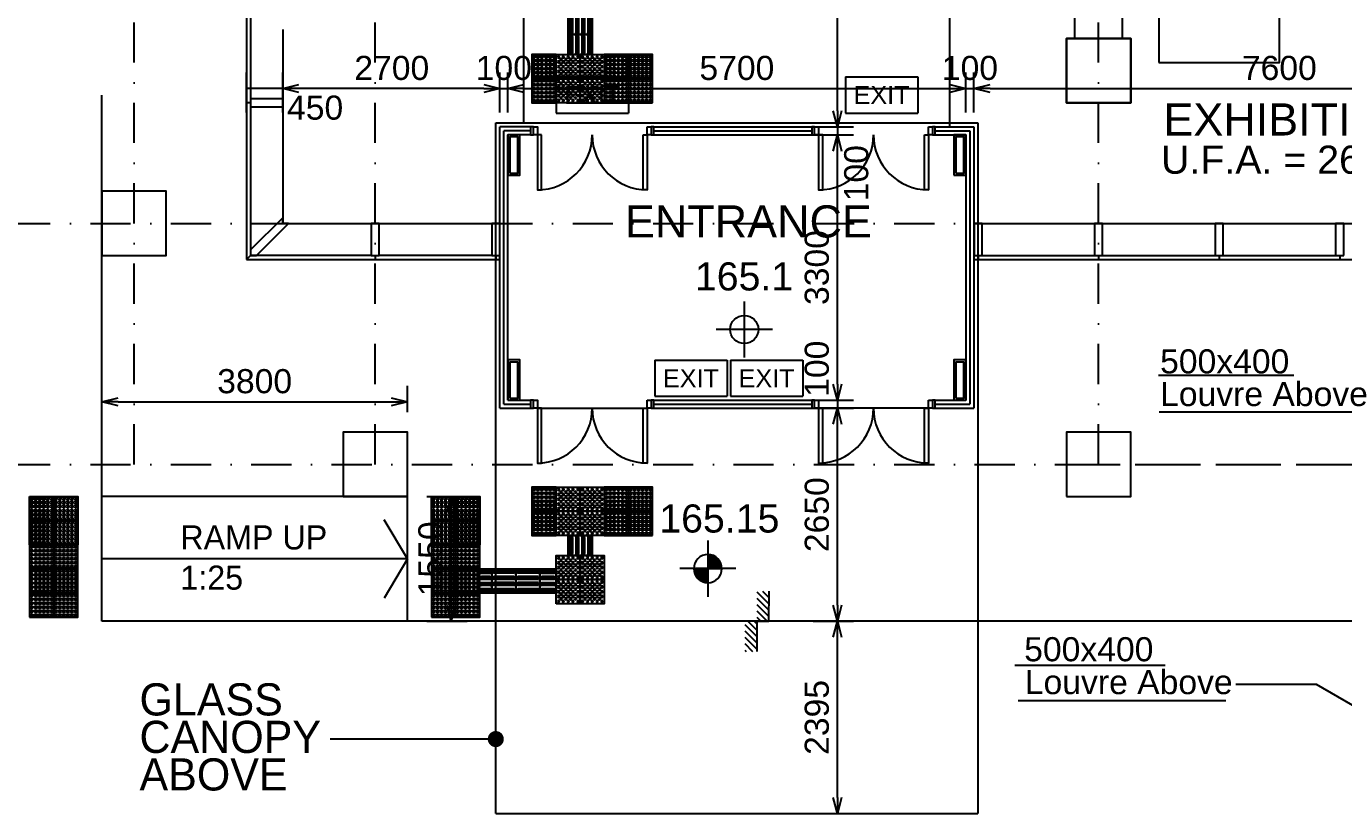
# Model space of a CAD drawing. Header units: millimetres. Extents: x 27940 to 139928, y 247 to 79491.
# Drawn here: x 74954 to 91345, y 9686 to 19482 of the extents above; entities that cross this region are included whole.
import ezdxf
from ezdxf.enums import TextEntityAlignment as Align

# ---------------------------------------------------------------- set-up
doc = ezdxf.new("R2010")
doc.units = ezdxf.units.MM
doc.header["$LTSCALE"] = 1000
doc.linetypes.add('DASHDOT', pattern=[1, 0.5, -0.25, 0, -0.25])
doc.layers.get('0').update_dxf_attribs({"color": 8})
doc.layers.get('Defpoints').update_dxf_attribs({"color": 8})
for name, color, linetype in [('062-HATCH-252', 8, 'Continuous'), ('COL-10 Rev j', 8, 'Continuous'), ('DLN020__', 8, 'DASHDOT'), ('DLN030', 8, 'Continuous'), ('DLN032__', 8, 'Continuous'), ('DLN040__', 8, 'Continuous'), ('DLN041_1', 8, 'Continuous'), ('DLN041__', 8, 'Continuous'), ('DLN210__', 8, 'Continuous'), ('DLN220__', 8, 'Continuous'), ('DLN280__', 8, 'Continuous'), ('DLN314__', 8, 'Continuous'), ('DLN315__', 8, 'Continuous'), ('DLN325__', 8, 'Continuous'), ('DLN580__', 8, 'Continuous'), ('LEVEL', 8, 'Continuous'), ('TACTILE WARNING STRIP', 8, 'Continuous')]:
    doc.layers.add(name, color=color, linetype=linetype)
doc.styles.add('ROMANS', font='swissl.ttf')
doc.styles.add('SWIS721LT450', font='swissl.ttf')
doc.styles.add('SWIS721LT750', font='swissl.ttf')
doc.dimstyles.new('INTDIM', dxfattribs={"dimscale": 200, "dimtxt": 2.25, "dimasz": 1.5, "dimexe": 1, "dimexo": 0, "dimgap": 1, "dimtad": 1, "dimdec": 0, "dimrnd": 1, "dimzin": 1, "dimdsep": 46, "dimtxsty": 'SWIS721LT450', "dimcen": 1, "dimclrd": 256, "dimclre": 256, "dimclrt": 256, "dimaunit": 1, "dimadec": 3, "dimazin": 0, "dimtfac": 1, "dimtdec": 0, "dimtix": 1, "dimtmove": 2, "dimatfit": 0, "dimldrblk": 'DOT', "dimfxl": 1, "dimtolj": 1, "dimtzin": 0, "dimarcsym": 0})

# ---------------------------------------------------------------- blocks, each defined once
blk = doc.blocks.new('ELEX')
at = {"layer": 'DLN032__'}
for p, q in [((0, 0.5), (0, -0.5)), ((0.5, 0), (-0.5, 0))]:
    blk.add_line(p, q, dxfattribs=at)
blk.add_circle((0, 0), 0.25, dxfattribs=at)
at = {"layer": 'DLN032__', "style": 'ROMANS'}
blk.add_attdef('ELEX', (0.257, 0.354), '', height=0.5, dxfattribs=at)
blk = doc.blocks.new('DIMARR')
for p, q in [((-1, 0.25), (0, 0)), ((-1, 0), (0, 0)), ((0, 0), (-1, -0.25))]:
    blk.add_line(p, q)
blk = doc.blocks.new('*D155')
at = {"layer": 'Defpoints', "color": 0, "transparency": 16777216}
for p in [(84545, 33531), (85045, 33531), (84545, 18231)]:
    blk.add_point(p, dxfattribs=at)
at = {"layer": 'DLN030', "lineweight": -2, "transparency": 16777216}
for p, q in [((84745, 33531), (85245, 33531)), ((85045, 18431), (85045, 33331)), ((84745, 18231), (85245, 18231))]:
    blk.add_line(p, q, dxfattribs=at)
at = {"layer": 'DLN030', "lineweight": -2, "transparency": 16777216, "xscale": 200, "yscale": 200, "zscale": 200}
for p, rotation in [((85045, 33531), 90), ((85045, 18231), 270)]:
    blk.add_blockref('DIMARR', p, dxfattribs=dict(at, rotation=rotation))
at = {"layer": 'DLN030', "transparency": 16777216, "insert": (84791, 23528), "char_height": 300, "attachment_point": 5, "rotation": 90, "style": 'SWIS721LT450'}
blk.add_mtext('\\A1;15300', dxfattribs=at)
blk = doc.blocks.new('*D156')
at = {"layer": 'Defpoints', "color": 0, "transparency": 16777216}
for p in [(84545, 18131), (85045, 18131), (84545, 14831)]:
    blk.add_point(p, dxfattribs=at)
at = {"layer": 'DLN030', "lineweight": -2, "transparency": 16777216}
for p, q in [((84745, 18131), (85245, 18131)), ((85045, 15031), (85045, 17931)), ((84745, 14831), (85245, 14831))]:
    blk.add_line(p, q, dxfattribs=at)
at = {"layer": 'DLN030', "lineweight": -2, "transparency": 16777216, "xscale": 200, "yscale": 200, "zscale": 200}
for p, rotation in [((85045, 18131), 90), ((85045, 14831), 270)]:
    blk.add_blockref('DIMARR', p, dxfattribs=dict(at, rotation=rotation))
at = {"layer": 'DLN030', "transparency": 16777216, "insert": (84791, 16481), "char_height": 300, "attachment_point": 5, "rotation": 90, "style": 'SWIS721LT450'}
blk.add_mtext('\\A1;3300', dxfattribs=at)
blk = doc.blocks.new('*D157')
at = {"layer": 'Defpoints', "color": 0, "transparency": 16777216}
for p in [(84545, 18231), (84545, 18131), (85045, 18131)]:
    blk.add_point(p, dxfattribs=at)
at = {"layer": 'DLN030', "lineweight": -2, "transparency": 16777216}
for p, q in [((84745, 18231), (85245, 18231)), ((85045, 18231), (85045, 18131)), ((84745, 18131), (85245, 18131))]:
    blk.add_line(p, q, dxfattribs=at)
at = {"layer": 'DLN030', "transparency": 16777216, "insert": (85282, 17655), "char_height": 300, "attachment_point": 5, "rotation": 90, "style": 'SWIS721LT450'}
blk.add_mtext('\\A1;100', dxfattribs=at)
blk = doc.blocks.new('*D158')
at = {"layer": 'Defpoints', "color": 0, "transparency": 16777216}
for p in [(84545, 14831), (84545, 14731), (85045, 14731)]:
    blk.add_point(p, dxfattribs=at)
at = {"layer": 'DLN030', "lineweight": -2, "transparency": 16777216}
for p, q in [((84745, 14831), (85245, 14831)), ((85045, 14831), (85045, 14731)), ((84745, 14731), (85245, 14731))]:
    blk.add_line(p, q, dxfattribs=at)
at = {"layer": 'DLN030', "transparency": 16777216, "insert": (84791, 15222), "char_height": 300, "attachment_point": 5, "rotation": 90, "style": 'SWIS721LT450'}
blk.add_mtext('\\A1;100', dxfattribs=at)
blk = doc.blocks.new('*D170')
at = {"layer": 'Defpoints', "color": 0, "transparency": 16777216}
for p in [(78145, 18709), (78145, 18209), (80845, 18209)]:
    blk.add_point(p, dxfattribs=at)
at = {"layer": 'DLN030', "lineweight": -2, "transparency": 16777216}
for p, q in [((78145, 18409), (78145, 18909)), ((80845, 18409), (80845, 18909)), ((80645, 18709), (78345, 18709))]:
    blk.add_line(p, q, dxfattribs=at)
at = {"layer": 'DLN030', "lineweight": -2, "transparency": 16777216, "xscale": 200, "yscale": 200, "zscale": 200, "rotation": 180}
blk.add_blockref('DIMARR', (78145, 18709), dxfattribs=at)
at = {"layer": 'DLN030', "lineweight": -2, "transparency": 16777216, "xscale": 200, "yscale": 200, "zscale": 200}
blk.add_blockref('DIMARR', (80845, 18709), dxfattribs=at)
at = {"layer": 'DLN030', "transparency": 16777216, "insert": (79501, 18963), "char_height": 300, "attachment_point": 5, "style": 'SWIS721LT450'}
blk.add_mtext('\\A1;2700', dxfattribs=at)
blk = doc.blocks.new('*D171')
at = {"layer": 'Defpoints', "color": 0, "transparency": 16777216}
for p in [(77695, 18709), (77695, 18209), (78145, 18209)]:
    blk.add_point(p, dxfattribs=at)
at = {"layer": 'DLN030', "lineweight": -2, "transparency": 16777216}
for p, q in [((77695, 18409), (77695, 18909)), ((78145, 18409), (78145, 18909)), ((78145, 18709), (77695, 18709))]:
    blk.add_line(p, q, dxfattribs=at)
at = {"layer": 'DLN030', "transparency": 16777216, "insert": (78547, 18469), "char_height": 300, "attachment_point": 5, "style": 'SWIS721LT450'}
blk.add_mtext('\\A1;450', dxfattribs=at)
blk = doc.blocks.new('*D172')
at = {"layer": 'Defpoints', "color": 0, "transparency": 16777216}
for p in [(80945, 18709), (80845, 18209), (80945, 18209)]:
    blk.add_point(p, dxfattribs=at)
at = {"layer": 'DLN030', "lineweight": -2, "transparency": 16777216}
for p, q in [((80845, 18409), (80845, 18909)), ((80945, 18409), (80945, 18909)), ((80845, 18709), (80945, 18709))]:
    blk.add_line(p, q, dxfattribs=at)
at = {"layer": 'DLN030', "transparency": 16777216, "insert": (80895, 18963), "char_height": 300, "attachment_point": 5, "style": 'SWIS721LT450'}
blk.add_mtext('\\A1;100', dxfattribs=at)
blk = doc.blocks.new('*D173')
at = {"layer": 'Defpoints', "color": 0, "transparency": 16777216}
for p in [(86645, 18709), (80945, 18209), (86645, 18209)]:
    blk.add_point(p, dxfattribs=at)
at = {"layer": 'DLN030', "lineweight": -2, "transparency": 16777216}
for p, q in [((80945, 18409), (80945, 18909)), ((86645, 18409), (86645, 18909)), ((81145, 18709), (86445, 18709))]:
    blk.add_line(p, q, dxfattribs=at)
at = {"layer": 'DLN030', "lineweight": -2, "transparency": 16777216, "xscale": 200, "yscale": 200, "zscale": 200, "rotation": 180}
blk.add_blockref('DIMARR', (80945, 18709), dxfattribs=at)
at = {"layer": 'DLN030', "lineweight": -2, "transparency": 16777216, "xscale": 200, "yscale": 200, "zscale": 200}
blk.add_blockref('DIMARR', (86645, 18709), dxfattribs=at)
at = {"layer": 'DLN030', "transparency": 16777216, "insert": (83795, 18963), "char_height": 300, "attachment_point": 5, "style": 'SWIS721LT450'}
blk.add_mtext('\\A1;5700', dxfattribs=at)
blk = doc.blocks.new('*D174')
at = {"layer": 'Defpoints', "color": 0, "transparency": 16777216}
for p in [(86745, 18709), (86645, 18209), (86745, 18209)]:
    blk.add_point(p, dxfattribs=at)
at = {"layer": 'DLN030', "lineweight": -2, "transparency": 16777216}
for p, q in [((86645, 18409), (86645, 18909)), ((86745, 18409), (86745, 18909)), ((86645, 18709), (86745, 18709))]:
    blk.add_line(p, q, dxfattribs=at)
at = {"layer": 'DLN030', "transparency": 16777216, "insert": (86695, 18963), "char_height": 300, "attachment_point": 5, "style": 'SWIS721LT450'}
blk.add_mtext('\\A1;100', dxfattribs=at)
blk = doc.blocks.new('*D175')
at = {"layer": 'Defpoints', "color": 0, "transparency": 16777216}
for p in [(94345, 18709), (86745, 18209), (94345, 18209)]:
    blk.add_point(p, dxfattribs=at)
at = {"layer": 'DLN030', "lineweight": -2, "transparency": 16777216}
for p, q in [((86745, 18409), (86745, 18909)), ((94345, 18409), (94345, 18909)), ((86945, 18709), (94145, 18709))]:
    blk.add_line(p, q, dxfattribs=at)
at = {"layer": 'DLN030', "lineweight": -2, "transparency": 16777216, "xscale": 200, "yscale": 200, "zscale": 200, "rotation": 180}
blk.add_blockref('DIMARR', (86745, 18709), dxfattribs=at)
at = {"layer": 'DLN030', "lineweight": -2, "transparency": 16777216, "xscale": 200, "yscale": 200, "zscale": 200}
blk.add_blockref('DIMARR', (94345, 18709), dxfattribs=at)
at = {"layer": 'DLN030', "transparency": 16777216, "insert": (90545, 18963), "char_height": 300, "attachment_point": 5, "style": 'SWIS721LT450'}
blk.add_mtext('\\A1;7600', dxfattribs=at)
blk = doc.blocks.new('*D176')
at = {"layer": 'Defpoints', "color": 0, "transparency": 16777216}
for p in [(84545, 14731), (85045, 14731), (84545, 12081)]:
    blk.add_point(p, dxfattribs=at)
at = {"layer": 'DLN030', "lineweight": -2, "transparency": 16777216}
for p, q in [((84745, 14731), (85245, 14731)), ((85045, 12281), (85045, 14531)), ((84745, 12081), (85245, 12081))]:
    blk.add_line(p, q, dxfattribs=at)
at = {"layer": 'DLN030', "lineweight": -2, "transparency": 16777216, "xscale": 200, "yscale": 200, "zscale": 200}
for p, rotation in [((85045, 14731), 90), ((85045, 12081), 270)]:
    blk.add_blockref('DIMARR', p, dxfattribs=dict(at, rotation=rotation))
at = {"layer": 'DLN030', "transparency": 16777216, "insert": (84791, 13406), "char_height": 300, "attachment_point": 5, "rotation": 90, "style": 'SWIS721LT450'}
blk.add_mtext('\\A1;2650', dxfattribs=at)
blk = doc.blocks.new('*D182')
at = {"layer": 'Defpoints', "color": 0, "transparency": 16777216}
for p in [(79738, 13631), (80238, 13631), (79738, 12081)]:
    blk.add_point(p, dxfattribs=at)
at = {"layer": 'DLN030', "lineweight": -2, "transparency": 16777216}
for p, q in [((79938, 13631), (80438, 13631)), ((80238, 12281), (80238, 13431)), ((79938, 12081), (80438, 12081))]:
    blk.add_line(p, q, dxfattribs=at)
at = {"layer": 'DLN030', "lineweight": -2, "transparency": 16777216, "xscale": 200, "yscale": 200, "zscale": 200}
for p, rotation in [((80238, 13631), 90), ((80238, 12081), 270)]:
    blk.add_blockref('DIMARR', p, dxfattribs=dict(at, rotation=rotation))
at = {"layer": 'DLN030', "transparency": 16777216, "insert": (79983, 12856), "char_height": 300, "attachment_point": 5, "rotation": 90, "style": 'SWIS721LT450'}
blk.add_mtext('\\A1;1550', dxfattribs=at)
blk = doc.blocks.new('*D183')
at = {"layer": 'Defpoints', "color": 0, "transparency": 16777216}
for p in [(79695, 14810), (75895, 14481), (79695, 14481)]:
    blk.add_point(p, dxfattribs=at)
at = {"layer": 'DLN030', "lineweight": -2, "transparency": 16777216}
for p, q in [((75895, 14681), (75895, 15010)), ((79695, 14681), (79695, 15010)), ((76095, 14810), (79495, 14810))]:
    blk.add_line(p, q, dxfattribs=at)
at = {"layer": 'DLN030', "lineweight": -2, "transparency": 16777216, "xscale": 200, "yscale": 200, "zscale": 200, "rotation": 180}
blk.add_blockref('DIMARR', (75895, 14810), dxfattribs=at)
at = {"layer": 'DLN030', "lineweight": -2, "transparency": 16777216, "xscale": 200, "yscale": 200, "zscale": 200}
blk.add_blockref('DIMARR', (79695, 14810), dxfattribs=at)
at = {"layer": 'DLN030', "transparency": 16777216, "insert": (77795, 15065), "char_height": 300, "attachment_point": 5, "style": 'SWIS721LT450'}
blk.add_mtext('\\A1;3800', dxfattribs=at)
blk = doc.blocks.new('FSEX-V01')
at = {"layer": 'DLN580__'}
for p, q in [((0, 300), (0, 0)), ((0, 300), (600, 300)), ((600, 300), (600, 0)), ((0, 0), (600, 0))]:
    blk.add_line(p, q, dxfattribs=at)
at = {"layer": 'DLN580__', "style": 'ROMANS'}
blk.add_text('EXIT', height=150, dxfattribs=at).set_placement((300, 150), align=Align.MIDDLE)
blk = doc.blocks.new('*X13')
for p, q in [((45956, 42700), (46156, 42700)), ((45956, 42694), (46156, 42694)), ((45957, 42688), (46156, 42688)), ((45957, 42681), (46156, 42681)), ((45958, 42675), (46156, 42675)), ((45959, 42669), (46156, 42669)), ((45960, 42662), (46156, 42662)), ((45962, 42656), (46156, 42656)), ((45964, 42650), (46156, 42650)), ((45965, 42644), (46156, 42644)), ((45968, 42638), (46156, 42638)), ((45970, 42631), (46156, 42631)), ((45973, 42625), (46156, 42625)), ((45975, 42619), (46156, 42619)), ((45978, 42612), (46156, 42612)), ((45982, 42606), (46156, 42606)), ((45986, 42600), (46156, 42600)), ((45990, 42594), (46156, 42594)), ((45994, 42588), (46156, 42588)), ((45999, 42581), (46156, 42581)), ((46004, 42575), (46156, 42575)), ((46009, 42569), (46156, 42569)), ((46015, 42562), (46156, 42562)), ((46022, 42556), (46156, 42556)), ((46029, 42550), (46156, 42550)), ((46037, 42544), (46156, 42544)), ((46047, 42538), (46156, 42538)), ((46057, 42531), (46156, 42531)), ((46069, 42525), (46156, 42525)), ((46083, 42519), (46156, 42519)), ((46102, 42512), (46156, 42512)), ((46133, 42506), (46156, 42506))]:
    blk.add_line(p, q)
blk = doc.blocks.new('*X12')
for p, q in [((46156, 42900), (46200, 42900)), ((46156, 42894), (46222, 42894)), ((46156, 42888), (46238, 42888)), ((46156, 42881), (46250, 42881)), ((46156, 42875), (46261, 42875)), ((46156, 42869), (46271, 42869)), ((46156, 42862), (46279, 42862)), ((46156, 42856), (46287, 42856)), ((46156, 42850), (46294, 42850)), ((46156, 42844), (46300, 42844)), ((46156, 42838), (46306, 42838)), ((46156, 42831), (46311, 42831)), ((46156, 42825), (46316, 42825)), ((46156, 42819), (46320, 42819)), ((46156, 42812), (46324, 42812)), ((46156, 42806), (46328, 42806)), ((46156, 42800), (46332, 42800)), ((46156, 42794), (46335, 42794)), ((46156, 42788), (46338, 42788)), ((46156, 42781), (46341, 42781)), ((46156, 42775), (46343, 42775)), ((46156, 42769), (46345, 42769)), ((46156, 42762), (46347, 42762)), ((46156, 42756), (46349, 42756)), ((46156, 42750), (46351, 42750)), ((46156, 42744), (46352, 42744)), ((46156, 42738), (46353, 42738)), ((46156, 42731), (46354, 42731)), ((46156, 42725), (46355, 42725)), ((46156, 42719), (46355, 42719)), ((46156, 42712), (46356, 42712)), ((46156, 42706), (46356, 42706))]:
    blk.add_line(p, q)
blk = doc.blocks.new('ELFIN')
at = {"layer": 'DLN032__'}
for p, q in [((0, 0.5), (0, 0)), ((0, 0), (-0.5, 0)), ((0, 0), (0, -0.5)), ((0.5, 0), (0, 0))]:
    blk.add_line(p, q, dxfattribs=at)
for start, end in [(90, 180), (0, 90), (180, 270), (270, 0)]:
    blk.add_arc((0, 0), 0.25, start, end, dxfattribs=at)
at = {"layer": 'DLN032__', "xscale": 0.001250000001164153, "yscale": 0.001250000001164153, "zscale": 0.001250000001164153}
for name in ['*X12', '*X13']:
    blk.add_blockref(name, (-57.695, -53.381), dxfattribs=at)
at = {"layer": 'DLN032__', "style": 'ROMANS'}
blk.add_attdef('ELFIN', (0.254, 0.347), '', height=0.5, dxfattribs=at)
blk = doc.blocks.new('level diff')
at = {"layer": 'LEVEL'}
h = blk.add_hatch(dxfattribs=at)
h.set_pattern_fill('ANSI31', color=256, scale=450, angle=210.535, style=0)
h.set_pattern_definition([(14.465, (-16047.86, -9196.314), (-14.0506, 54.4669), [])])
h.paths.add_polyline_path([(-247, 320), (-323, 191), (0, 0), (76, 129)])
h.paths.add_polyline_path([(0, 0), (-76, -129), (247, -320), (323, -191)])
for p, q in [((77, 130), (-246, 321)), ((0, 0), (77, 130)), ((0, 0), (323, -191))]:
    blk.add_line(p, q, dxfattribs=at)
blk = doc.blocks.new('Magenta')
at = {"layer": 'DLN314__'}
blk.add_line((3743, 6495), (3693, 6445), dxfattribs=at)
blk.add_lwpolyline([(4214, 6895), (4143, 6895), (4143, 6966), (3743, 6566), (3743, 6495), (3814, 6495)], close=True, dxfattribs=at)
blk = doc.blocks.new('Magenta-1')
at = {"layer": 'DLN314__'}
blk.add_line((3743, 14395), (3693, 14395), dxfattribs=at)
blk.add_lwpolyline([(3743, 14345), (4143, 14345), (4143, 14445), (3743, 14445)], close=True, dxfattribs=at)
blk = doc.blocks.new('*D41')
at = {"layer": 'Defpoints', "color": 0, "transparency": 16777216}
for p in [(84545, 12081), (85045, 12081), (84545, 9686)]:
    blk.add_point(p, dxfattribs=at)
at = {"layer": 'DLN030', "lineweight": -2, "transparency": 16777216}
for p, q in [((84745, 12081), (85245, 12081)), ((85045, 9886), (85045, 11881)), ((84745, 9686), (85245, 9686))]:
    blk.add_line(p, q, dxfattribs=at)
at = {"layer": 'DLN030', "lineweight": -2, "transparency": 16777216, "xscale": 200, "yscale": 200, "zscale": 200}
for p, rotation in [((85045, 12081), 90), ((85045, 9686), 270)]:
    blk.add_blockref('DIMARR', p, dxfattribs=dict(at, rotation=rotation))
at = {"layer": 'DLN030', "transparency": 16777216, "insert": (84791, 10883), "char_height": 300, "attachment_point": 5, "rotation": 90, "style": 'SWIS721LT450'}
blk.add_mtext('\\A1;2395', dxfattribs=at)
blk = doc.blocks.new('HWT')
at = {"layer": 'TACTILE WARNING STRIP'}
blk.add_lwpolyline([(0, 0), (300, 0), (300, 300), (0, 300)], close=True, dxfattribs=at)
for centre, radius in [((25, 275), 17.5), ((25, 225), 17.5), ((25, 175), 17.5), ((25, 275), 12.5), ((25, 225), 12.5), ((25, 175), 12.5), ((75, 275), 17.5), ((75, 225), 17.5), ((75, 175), 17.5), ((75, 275), 12.5), ((75, 225), 12.5), ((75, 175), 12.5), ((125, 275), 17.5), ((125, 225), 17.5), ((125, 175), 17.5), ((125, 275), 12.5), ((125, 225), 12.5), ((125, 175), 12.5), ((175, 275), 17.5), ((175, 225), 17.5), ((175, 175), 17.5), ((175, 275), 12.5), ((175, 225), 12.5), ((175, 175), 12.5), ((225, 275), 17.5), ((225, 225), 17.5), ((225, 175), 17.5), ((225, 275), 12.5), ((225, 225), 12.5), ((225, 175), 12.5), ((275, 275), 17.5), ((275, 225), 17.5), ((275, 175), 17.5), ((275, 275), 12.5), ((275, 225), 12.5), ((275, 175), 12.5), ((25, 125), 17.5), ((25, 75), 17.5), ((25, 25), 17.5), ((25, 125), 12.5), ((25, 75), 12.5), ((25, 25), 12.5), ((75, 125), 17.5), ((75, 75), 17.5), ((75, 25), 17.5), ((75, 125), 12.5), ((75, 75), 12.5), ((75, 25), 12.5), ((125, 125), 17.5), ((125, 75), 17.5), ((125, 25), 17.5), ((125, 125), 12.5), ((125, 75), 12.5), ((125, 25), 12.5), ((175, 125), 17.5), ((175, 75), 17.5), ((175, 25), 17.5), ((175, 125), 12.5), ((175, 75), 12.5), ((175, 25), 12.5), ((225, 125), 17.5), ((225, 75), 17.5), ((225, 25), 17.5), ((225, 125), 12.5), ((225, 75), 12.5), ((225, 25), 12.5), ((275, 125), 17.5), ((275, 75), 17.5), ((275, 25), 17.5), ((275, 125), 12.5), ((275, 75), 12.5), ((275, 25), 12.5)]:
    blk.add_circle(centre, radius, dxfattribs=at)
blk = doc.blocks.new('DT')
at = {"layer": 'TACTILE WARNING STRIP'}
for p, q in [((20.5, 275.5), (20.5, 24.5)), ((26.5, 275.5), (26.5, 24.5)), ((48.5, 275.5), (48.5, 24.5)), ((54.5, 275.5), (54.5, 24.5)), ((95.5, 275.5), (95.5, 24.5)), ((101.5, 275.5), (101.5, 24.5)), ((123.5, 275.5), (123.5, 24.5)), ((129.5, 275.5), (129.5, 24.5)), ((170.5, 275.5), (170.5, 24.5)), ((176.5, 275.5), (176.5, 24.5)), ((198.5, 275.5), (198.5, 24.5)), ((204.5, 275.5), (204.5, 24.5)), ((245.5, 275.5), (245.5, 24.5)), ((251.5, 275.5), (251.5, 24.5)), ((273.5, 275.5), (273.5, 24.5)), ((279.5, 275.5), (279.5, 24.5))]:
    blk.add_line(p, q, dxfattribs=at)
blk.add_lwpolyline([(0, 0), (300, 0), (300, 300), (0, 300)], close=True, dxfattribs=at)
for centre, radius, start, end in [((37.5, 275.5), 17, 0, 180), ((37.5, 275.5), 11, 0, 180), ((112.5, 275.5), 17, 0, 180), ((112.5, 275.5), 11, 0, 180), ((187.5, 275.5), 17, 0, 180), ((187.5, 275.5), 11, 0, 180), ((262.5, 275.5), 17, 0, 180), ((262.5, 275.5), 11, 0, 180), ((37.5, 24.5), 17, 180, 0), ((37.5, 24.5), 11, 180, 0), ((112.5, 24.5), 17, 180, 0), ((112.5, 24.5), 11, 180, 0), ((187.5, 24.5), 17, 180, 0), ((187.5, 24.5), 11, 180, 0), ((262.5, 24.5), 17, 180, 0), ((262.5, 24.5), 11, 180, 0)]:
    blk.add_arc(centre, radius, start, end, dxfattribs=at)
blk = doc.blocks.new('PT')
at = {"layer": 'TACTILE WARNING STRIP'}
blk.add_lwpolyline([(0, 0), (300, 0), (300, 300), (0, 300)], close=True, dxfattribs=at)
for centre, radius in [((30, 270), 11.5), ((30, 210), 11.5), ((30, 270), 6), ((30, 210), 6), ((60, 240), 11.5), ((60, 180), 11.5), ((60, 240), 6), ((60, 180), 6), ((90, 270), 11.5), ((90, 210), 11.5), ((90, 270), 6), ((90, 210), 6), ((120, 240), 11.5), ((120, 180), 11.5), ((120, 240), 6), ((120, 180), 6), ((150, 270), 11.5), ((150, 210), 11.5), ((150, 270), 6), ((150, 210), 6), ((180, 240), 11.5), ((180, 180), 11.5), ((180, 240), 6), ((180, 180), 6), ((210, 270), 11.5), ((210, 210), 11.5), ((210, 270), 6), ((210, 210), 6), ((240, 240), 11.5), ((240, 180), 11.5), ((240, 240), 6), ((240, 180), 6), ((270, 270), 11.5), ((270, 210), 11.5), ((270, 270), 6), ((270, 210), 6), ((30, 150), 11.5), ((30, 90), 11.5), ((30, 30), 11.5), ((30, 150), 6), ((30, 90), 6), ((30, 30), 6), ((60, 120), 11.5), ((60, 60), 11.5), ((60, 120), 6), ((60, 60), 6), ((90, 150), 11.5), ((90, 90), 11.5), ((90, 30), 11.5), ((90, 150), 6), ((90, 90), 6), ((90, 30), 6), ((120, 120), 11.5), ((120, 60), 11.5), ((120, 120), 6), ((120, 60), 6), ((150, 150), 11.5), ((150, 90), 11.5), ((150, 30), 11.5), ((150, 150), 6), ((150, 90), 6), ((150, 30), 6), ((180, 120), 11.5), ((180, 60), 11.5), ((180, 120), 6), ((180, 60), 6), ((210, 150), 11.5), ((210, 90), 11.5), ((210, 30), 11.5), ((210, 150), 6), ((210, 90), 6), ((210, 30), 6), ((240, 120), 11.5), ((240, 60), 11.5), ((240, 120), 6), ((240, 60), 6), ((270, 150), 11.5), ((270, 90), 11.5), ((270, 30), 11.5), ((270, 150), 6), ((270, 90), 6), ((270, 30), 6)]:
    blk.add_circle(centre, radius, dxfattribs=at)
blk = doc.blocks.new('A$C533B6FD8')
at = {"layer": 'TACTILE WARNING STRIP'}
for p, q in [((-14330, 675), (-14330, 474)), ((-14324, 675), (-14324, 474)), ((-14302, 675), (-14302, 474)), ((-14296, 675), (-14296, 474)), ((-14255, 675), (-14255, 474)), ((-14249, 675), (-14249, 474)), ((-14227, 675), (-14227, 474)), ((-14221, 675), (-14221, 474)), ((-14180, 675), (-14180, 474)), ((-14174, 675), (-14174, 474)), ((-14152, 675), (-14152, 474)), ((-14146, 675), (-14146, 474)), ((-14105, 675), (-14105, 474)), ((-14099, 675), (-14099, 474)), ((-14077, 675), (-14077, 474)), ((-14071, 675), (-14071, 474)), ((-14200, -150), (-13900, -150)), ((-14350, -5783), (-14350, -5533)), ((-14350, -5533), (-14050, -5533)), ((-14330, -5557), (-14330, -5758)), ((-14324, -5557), (-14324, -5758)), ((-14302, -5557), (-14302, -5758)), ((-14296, -5557), (-14296, -5758)), ((-14255, -5557), (-14255, -5758)), ((-14249, -5557), (-14249, -5758)), ((-14227, -5557), (-14227, -5758)), ((-14221, -5557), (-14221, -5758)), ((-14180, -5557), (-14180, -5758)), ((-14174, -5557), (-14174, -5758)), ((-14152, -5557), (-14152, -5758)), ((-14146, -5557), (-14146, -5758)), ((-14105, -5557), (-14105, -5758)), ((-14099, -5557), (-14099, -5758)), ((-14077, -5557), (-14077, -5758)), ((-14071, -5557), (-14071, -5758)), ((-14050, -5533), (-14050, -5783)), ((-14050, -5783), (-14350, -5783)), ((-15450, -6250), (-15450, -5950)), ((-15450, -5950), (-15250, -5950)), ((-15325, -5971), (-15426, -5971)), ((-15325, -5977), (-15426, -5977)), ((-15325, -5999), (-15426, -5999)), ((-15324, -6005), (-15426, -6005)), ((-15325, -6046), (-15426, -6046)), ((-15325, -6052), (-15426, -6052)), ((-15300, -5950), (-15300, -6250)), ((-14700, -6250), (-14700, -5950)), ((-14700, -5950), (-14500, -5950)), ((-14525, -5971), (-14676, -5971)), ((-14525, -5977), (-14676, -5977)), ((-14525, -5999), (-14676, -5999)), ((-14525, -6005), (-14676, -6005)), ((-14525, -6046), (-14676, -6046)), ((-14525, -6052), (-14676, -6052)), ((-14500, -5950), (-14500, -6250)), ((-15325, -6074), (-15426, -6074)), ((-15324, -6080), (-15426, -6080)), ((-15325, -6121), (-15426, -6121)), ((-15325, -6127), (-15426, -6127)), ((-15325, -6149), (-15426, -6149)), ((-15324, -6155), (-15426, -6155)), ((-15325, -6196), (-15426, -6196)), ((-15325, -6202), (-15426, -6202)), ((-15325, -6224), (-15426, -6224)), ((-14525, -6074), (-14676, -6074)), ((-14525, -6080), (-14676, -6080)), ((-14525, -6121), (-14676, -6121)), ((-14525, -6127), (-14676, -6127)), ((-14525, -6149), (-14676, -6149)), ((-14525, -6155), (-14676, -6155)), ((-14525, -6196), (-14676, -6196)), ((-14525, -6202), (-14676, -6202)), ((-14525, -6224), (-14676, -6224)), ((-15250, -6250), (-15450, -6250)), ((-15324, -6230), (-15426, -6230)), ((-14500, -6250), (-14700, -6250)), ((-14525, -6230), (-14676, -6230))]:
    blk.add_line(p, q, dxfattribs=at)
at = {"layer": 'TACTILE WARNING STRIP', "ltscale": 100}
blk.add_lwpolyline([(-8050, 650), (-7450, 650), (-7450, 950), (-8050, 950)], close=True, dxfattribs=at)
at = {"layer": 'TACTILE WARNING STRIP', "ltscale": 4}
blk.add_lwpolyline([(-7000, 350), (-5500, 350), (-5500, 950), (-7000, 950)], close=True, dxfattribs=at)
at = {"layer": 'TACTILE WARNING STRIP'}
blk.add_lwpolyline([(-14050, 450), (-14350, 450), (-14350, 700), (-14050, 700)], close=True, dxfattribs=at)
for centre, radius, start, end in [((-14313, 675), 17, 0, 180), ((-14313, 675), 11, 0, 180), ((-14238, 675), 17, 0, 180), ((-14238, 675), 11, 0, 180), ((-14163, 675), 17, 0, 180), ((-14163, 675), 11, 0, 180), ((-14088, 675), 17, 0, 180), ((-14088, 675), 11, 0, 180), ((-14313, 474), 17, 180, 0), ((-14313, 474), 11, 180, 0), ((-14238, 474), 17, 180, 0), ((-14238, 474), 11, 180, 0), ((-14163, 474), 17, 180, 0), ((-14163, 474), 11, 180, 0), ((-14088, 474), 17, 180, 0), ((-14088, 474), 11, 180, 0), ((-14313, -5557), 17, 0, 180), ((-14313, -5557), 11, 0, 180), ((-14238, -5557), 17, 0, 180), ((-14238, -5557), 11, 0, 180), ((-14163, -5557), 17, 0, 180), ((-14163, -5557), 11, 0, 180), ((-14088, -5557), 17, 0, 180), ((-14088, -5557), 11, 0, 180), ((-14313, -5758), 17, 180, 0), ((-14313, -5758), 11, 180, 0), ((-14238, -5758), 17, 180, 0), ((-14238, -5758), 11, 180, 0), ((-14163, -5758), 17, 180, 0), ((-14163, -5758), 11, 180, 0), ((-14088, -5758), 17, 180, 0), ((-14088, -5758), 11, 180, 0), ((-15426, -5988), 17, 90, 270), ((-15426, -6063), 17, 90, 270), ((-15426, -5988), 11, 90, 270), ((-15426, -6063), 11, 90, 270), ((-15325, -5988), 17, 270, 90), ((-15325, -5988), 11, 270, 90), ((-15325, -6063), 17, 270, 90), ((-15325, -6063), 11, 270, 90), ((-14676, -5988), 17, 90, 270), ((-14676, -6063), 17, 90, 270), ((-14676, -5988), 11, 90, 270), ((-14676, -6063), 11, 90, 270), ((-14525, -5988), 17, 270, 90), ((-14525, -5988), 11, 270, 90), ((-14525, -6063), 17, 270, 90), ((-14525, -6063), 11, 270, 90), ((-15426, -6138), 17, 90, 270), ((-15426, -6213), 17, 90, 270), ((-15426, -6138), 11, 90, 270), ((-15426, -6213), 11, 90, 270), ((-15325, -6138), 17, 270, 90), ((-15325, -6138), 11, 270, 90), ((-15325, -6213), 17, 270, 90), ((-15325, -6213), 11, 270, 90), ((-14676, -6138), 17, 90, 270), ((-14676, -6213), 17, 90, 270), ((-14676, -6138), 11, 90, 270), ((-14676, -6213), 11, 90, 270), ((-14525, -6138), 17, 270, 90), ((-14525, -6138), 11, 270, 90), ((-14525, -6213), 17, 270, 90), ((-14525, -6213), 11, 270, 90)]:
    blk.add_arc(centre, radius, start, end, dxfattribs=at)
at = {"layer": 'TACTILE WARNING STRIP', "xscale": -1}
blk.add_blockref('DT', (-14050, 700), dxfattribs=at)
at = {"layer": 'TACTILE WARNING STRIP'}
for p, rotation in [((-14500, 150), 89.99973278802528), ((-13600, 150), 89.99973278802528), ((-13300, 150), 89.99973278802528), ((-14500, -150), 89.99973278802528), ((-13600, -150), 89.99973278802528), ((-13300, -150), 89.99973278802528), ((-14500, -5233), 89.99973278802528), ((-13600, -5233), 89.99973278802528), ((-13300, -5233), 89.99973278802528), ((-14500, -5533), 89.99973278802528), ((-13600, -5533), 89.99973278802528), ((-13300, -5533), 89.99973278802528), ((-21050, -5950), 359.9997327880253), ((-20750, -5950), 359.9997327880253), ((-16050, -5950), 359.9997327880253), ((-15750, -5950), 359.9997327880253), ((-21050, -6250), 359.9997327880253), ((-20750, -6250), 359.9997327880253), ((-16050, -6250), 359.9997327880253), ((-15750, -6250), 359.9997327880253), ((-21050, -6550), 359.9997327880253), ((-20750, -6550), 359.9997327880253), ((-16050, -6550), 359.9997327880253), ((-15750, -6550), 359.9997327880253)]:
    blk.add_blockref('HWT', p, dxfattribs=dict(at, rotation=rotation))
for name, p, xscale, rotation in [('PT', (-14500, 150), -1, 270), ('PT', (-14200, 150), -1, 270), ('PT', (-14500, -150), -1, 270), ('PT', (-14200, -150), -1, 270), ('HWT', (-21050, -5050), -0.9999999999999974, 179.9997327880253), ('HWT', (-20750, -5050), -0.9999999999999974, 179.9997327880253), ('HWT', (-16050, -5050), -0.9999999999999974, 179.9997327880253), ('HWT', (-15750, -5050), -0.9999999999999974, 179.9997327880253), ('PT', (-14500, -5233), -1, 270), ('PT', (-14200, -5233), -1, 270), ('PT', (-14500, -5533), -1, 270), ('PT', (-14200, -5533), -1, 270), ('HWT', (-21050, -5350), -0.9999999999999974, 179.9997327880253), ('HWT', (-20750, -5350), -0.9999999999999974, 179.9997327880253), ('HWT', (-16050, -5350), -0.9999999999999974, 179.9997327880253), ('HWT', (-15750, -5350), -0.9999999999999974, 179.9997327880253), ('PT', (-14500, -6083), -1, 270), ('PT', (-14200, -6083), -1, 270), ('DT', (-15300, -6250), -1, 270), ('DT', (-15000, -6250), -1, 270), ('PT', (-14500, -6383), -1, 270), ('PT', (-14200, -6383), -1, 270)]:
    blk.add_blockref(name, p, dxfattribs=dict(at, xscale=xscale, rotation=rotation))
blk = doc.blocks.new('A$C7B6E469D')
at = {"layer": 'DLN040__', "style": 'SWIS721LT750'}
for s, p in [('500x400 ', (-14234, -27367)), ('Louvre Above', (-14234, -27773)), ('500x400 ', (-15925, -30949)), ('Louvre Above', (-15917, -31358))]:
    blk.add_text(s, height=300, dxfattribs=at).set_placement(p)
at = {"layer": 'DLN040__'}
blk.add_leader([(-10964, -32005), (-12288, -31236), (-13291, -31236)], dimstyle='INTDIM', override={"dimscale": 1, "dimtxt": 300, "dimasz": 200, "dimexe": 200, "dimexo": 200, "dimgap": 100, "dimtad": 0, "dimrnd": 0, "dimzin": 0, "dimcen": 200, "dimclrt": 256}, dxfattribs=at)

msp = doc.modelspace()

# ---------------------------------------------------------------- linework, layer by layer
at = {"layer": 'COL-10 Rev j', "ltscale": 0.5}
for p, q in [((90724, 15136.5), (89040, 15136.5)), ((91511.2, 14683.3), (89049.9, 14683.3)), ((89124.6, 11530.6), (87253.4, 11530.6)), ((87293.1, 11092), (89878.9, 11092))]:
    msp.add_line(p, q, dxfattribs=at)
at = {"layer": 'DLN020__'}
for p, q in [((76295, 14030.7), (76295, 60526.8)), ((79295, 14030.7), (79295, 60526.8)), ((88295, 14030.7), (88295, 60526.8)), ((54749.4, 17030.7), (107795, 17030.7)), ((54749.4, 14030.7), (107795, 14030.7)), ((88063.6, 14030.7), (107795, 14030.7))]:
    msp.add_line(p, q, dxfattribs=at)
at = {"layer": 'DLN210__'}
for p, q in [((75895, 14680.7), (75895, 18625.5)), ((75895, 12080.7), (75895, 14680.7)), ((79695, 13630.7), (75895, 13630.7)), ((79695, 12080.7), (79695, 13630.7)), ((79695, 12855.7), (79406, 13343.8)), ((79695, 12855.7), (75895, 12855.7)), ((79695, 12855.7), (79406, 12367.6)), ((92717.5, 12080.7), (75895, 12080.7))]:
    msp.add_line(p, q, dxfattribs=at)
at = {"layer": 'DLN210__', "ltscale": 0.05}
for p, q in [((80795, 18280.7), (86795, 18280.7)), ((80795, 9685.7), (80795, 18280.7)), ((86795, 18280.7), (86795, 9685.7)), ((80795, 9685.7), (86795, 9685.7))]:
    msp.add_line(p, q, dxfattribs=at)
at = {"layer": 'DLN220__'}
for p, q in [((81145, 18280.7), (81145, 22315.4)), ((86445, 18230.7), (86445, 20230.7)), ((81312.5, 14730.6), (82677.5, 14730.6)), ((86227.5, 14730.8), (84812.5, 14730.8))]:
    msp.add_line(p, q, dxfattribs=at)
at = {"layer": 'DLN280__'}
for points in [[(87895, 19330.7), (88695, 19330.7), (88695, 18530.7), (87895, 18530.7)], [(87895, 18530.7), (88695, 18530.7), (88695, 19330.7), (87895, 19330.7)], [(75895, 16630.7), (76695, 16630.7), (76695, 17430.7), (75895, 17430.7)], [(78895, 13630.7), (79695, 13630.7), (79695, 14430.7), (78895, 14430.7)], [(87895, 13630.7), (88695, 13630.7), (88695, 14430.7), (87895, 14430.7)]]:
    msp.add_lwpolyline(points, close=True, dxfattribs=at)
at = {"layer": 'DLN314__'}
for p, q in [((77745, 19980.7), (77745, 18580.7)), ((77745, 18480.7), (77745, 16630.7)), ((80845, 14730.7), (80845, 18230.7)), ((81227.5, 18230.7), (80845, 18230.7)), ((86262.5, 18230.7), (86745, 18230.7)), ((86745, 18230.7), (86745, 14730.8)), ((80895, 14780.7), (80895, 18180.7)), ((81227.5, 18180.7), (80895, 18180.7)), ((80945, 14830.7), (80945, 18130.7)), ((81227.5, 18130.7), (80945, 18130.7)), ((82762.5, 18180.7), (84727.5, 18180.7)), ((82762.5, 18130.7), (84727.5, 18130.7)), ((86262.5, 18180.7), (86695, 18180.7)), ((86262.5, 18130.8), (86645, 18130.7)), ((86645, 18130.7), (86645, 14830.7)), ((86695, 18180.7), (86695, 14780.7)), ((79245, 16630.7), (77745, 16630.7)), ((80745, 16630.7), (79345, 16630.7)), ((80895, 14780.7), (81227.5, 14780.7)), ((80945, 14830.7), (81227.5, 14830.7)), ((82762.5, 14780.7), (84727.5, 14780.7)), ((86262.5, 14830.8), (86645, 14830.7)), ((86262.5, 14780.7), (86695, 14780.7)), ((80845, 14730.7), (81227.5, 14730.7)), ((82762.5, 14730.7), (84727.5, 14730.7)), ((86262.5, 14730.8), (86745, 14730.8))]:
    msp.add_line(p, q, dxfattribs=at)
for points in [[(77695, 25189), (77695, 16580.7)], [(78145, 19444.5), (78145, 17030.7)], [(82762.5, 18230.7), (84727.5, 18230.7)], [(82762.5, 18180.7), (84727.5, 18180.7)], [(78145, 17030.7), (80845, 17030.7)], [(86745, 17030.7), (94179.4, 17030.7)], [(77695, 16580.7), (80845, 16580.7)], [(86745, 16580.7), (94032.2, 16580.7)], [(86845, 16630.7), (88245, 16630.7)], [(88345, 16630.7), (89745, 16630.7)], [(89845, 16630.7), (91245, 16630.7)], [(82762.5, 14830.7), (84727.5, 14830.7)], [(82762.5, 14780.7), (84727.5, 14780.7)]]:
    msp.add_lwpolyline(points, dxfattribs=at)
for points in [[(80945, 17630.7), (81095, 17630.7), (81095, 18130.7), (80945, 18130.7)], [(80970, 17655.7), (81070, 17655.7), (81070, 18105.7), (80970, 18105.7)], [(86495, 17630.7), (86645, 17630.7), (86645, 18130.7), (86495, 18130.7)], [(86520, 17655.7), (86620, 17655.7), (86620, 18105.7), (86520, 18105.7)], [(80945, 14830.7), (81095, 14830.7), (81095, 15330.7), (80945, 15330.7)], [(80970, 14855.7), (81070, 14855.7), (81070, 15305.7), (80970, 15305.7)], [(86495, 14830.7), (86645, 14830.7), (86645, 15330.7), (86495, 15330.7)], [(86520, 14855.7), (86620, 14855.7), (86620, 15305.7), (86520, 15305.7)]]:
    msp.add_lwpolyline(points, close=True, dxfattribs=at)
at = {"layer": 'DLN315__'}
for points in [[(81227.5, 18130.7), (81262.5, 18130.7), (81262.5, 18230.7), (81227.5, 18230.7)], [(82727.5, 18130.7), (82762.5, 18130.7), (82762.5, 18230.7), (82727.5, 18230.7)], [(84727.5, 18130.7), (84762.5, 18130.7), (84762.5, 18230.7), (84727.5, 18230.7)], [(86227.5, 18130.8), (86262.5, 18130.8), (86262.5, 18230.8), (86227.5, 18230.8)], [(81227.5, 14730.7), (81262.5, 14730.7), (81262.5, 14830.7), (81227.5, 14830.7)], [(82727.5, 14730.7), (82762.5, 14730.7), (82762.5, 14830.7), (82727.5, 14830.7)], [(84727.5, 14730.7), (84762.5, 14730.7), (84762.5, 14830.7), (84727.5, 14830.7)], [(86227.5, 14730.8), (86262.5, 14730.8), (86262.5, 14830.8), (86227.5, 14830.8)]]:
    msp.add_lwpolyline(points, close=True, dxfattribs=at)
at = {"layer": 'DLN325__'}
for points in [[(81262.5, 18230.7), (81312.5, 18230.7), (81312.5, 18130.7), (81262.5, 18130.7)], [(82677.5, 18230.7), (82727.5, 18230.7), (82727.5, 18130.7), (82677.5, 18130.7)], [(84762.5, 18230.7), (84812.5, 18230.7), (84812.5, 18130.7), (84762.5, 18130.7)], [(86177.5, 18230.8), (86227.5, 18230.8), (86227.5, 18130.8), (86177.5, 18130.8)], [(81362.5, 18130.7), (81312.5, 18130.7), (81312.5, 17448.2), (81362.5, 17448.2)], [(82627.5, 18130.7), (82677.5, 18130.7), (82677.5, 17448.2), (82627.5, 17448.2)], [(84862.5, 18130.7), (84812.5, 18130.7), (84812.5, 17448.2), (84862.5, 17448.2)], [(86127.5, 18130.6), (86177.5, 18130.6), (86177.5, 17448.1), (86127.5, 17448.1)], [(81262.5, 14830.6), (81312.5, 14830.6), (81312.5, 14730.6), (81262.5, 14730.6)], [(82677.5, 14830.6), (82727.5, 14830.6), (82727.5, 14730.6), (82677.5, 14730.6)], [(84762.5, 14830.6), (84812.5, 14830.6), (84812.5, 14730.6), (84762.5, 14730.6)], [(86177.5, 14830.6), (86227.5, 14830.6), (86227.5, 14730.6), (86177.5, 14730.6)], [(81362.5, 14730.6), (81312.5, 14730.6), (81312.5, 14048.1), (81362.5, 14048.1)], [(82627.5, 14730.6), (82677.5, 14730.6), (82677.5, 14048.1), (82627.5, 14048.1)], [(84862.5, 14730.6), (84812.5, 14730.6), (84812.5, 14048.1), (84862.5, 14048.1)], [(86127.5, 14730.6), (86177.5, 14730.6), (86177.5, 14048.1), (86127.5, 14048.1)]]:
    msp.add_lwpolyline(points, close=True, dxfattribs=at)
for centre, start, end in [((81312.5, 18130.7), 270, 0), ((82677.5, 18130.7), 180, 270), ((84812.5, 18130.6), 270, 0), ((86177.5, 18130.6), 180, 270), ((81312.5, 14730.6), 270, 0), ((82677.5, 14730.6), 180, 270), ((84812.5, 14730.6), 270, 0), ((86177.5, 14730.6), 180, 270)]:
    msp.add_arc(centre, 682.5, start, end, dxfattribs=at)

# ---------------------------------------------------------------- block references
at = {"layer": '062-HATCH-252'}
msp.add_blockref('A$C533B6FD8', (96045, 18680.7), dxfattribs=at)
at = {"layer": 'DLN032__'}
ref = msp.add_blockref('ELEX', (83887.1, 15710.2), dxfattribs=dict(at, xscale=700, yscale=700, zscale=700))
ref.add_attrib('ELEX', '165.1', (83272.5, 16195.9), dxfattribs={"layer": 'LEVEL', "height": 350, "style": 'ROMANS'})
ref = msp.add_blockref('ELFIN', (83433.9, 12734.7), dxfattribs=dict(at, xscale=700, yscale=700, zscale=700))
ref.add_attrib('ELFIN', '165.15', (82829.1, 13183.7), dxfattribs={"layer": 'LEVEL', "height": 350, "style": 'ROMANS'})
at = {"layer": 'DLN314__', "ltscale": 0.5}
msp.add_blockref('A$C7B6E469D', (103295, 42530.7), dxfattribs=at)
at = {"layer": 'DLN314__'}
for name, p in [('Magenta-1', (74002, 4135.2)), ('Magenta', (74002, 10135.2))]:
    msp.add_blockref(name, p, dxfattribs=at)
at = {"layer": 'DLN314__', "rotation": 90}
for p in [(93690.5, 12887.7), (95190.5, 12887.7), (101190.5, 12887.7), (102690.5, 12887.7), (104190.5, 12887.7), (105690.5, 12887.7)]:
    msp.add_blockref('Magenta-1', p, dxfattribs=at)
at = {"layer": 'DLN580__', "xscale": 1.5, "yscale": 1.5, "zscale": 1.5}
for p in [(81545, 18404), (85145, 18404), (82773.2, 14878.6), (83715, 14878.6)]:
    msp.add_blockref('FSEX-V01', p, dxfattribs=at)
at = {"layer": 'LEVEL', "rotation": 300.5350095123073}
msp.add_blockref('level diff', (84043.3, 12080.7), dxfattribs=at)

# ---------------------------------------------------------------- texts
at = {"layer": 'DLN040__', "insert": (76870.4, 13273), "char_height": 300, "width": 2344.012, "attachment_point": 1, "style": 'SWIS721LT750'}
msp.add_mtext('{\\fUnivers|b0|i0|c0|p34;RAMP UP 1:25}', dxfattribs=at)
at = {"layer": 'DLN040__', "insert": (76361.9, 9968.4), "char_height": 400, "width": 3513, "attachment_point": 7, "line_spacing_factor": 0.7, "style": 'SWIS721LT750'}
msp.add_mtext('{\\fUnivers|b0|i0|c0|p34;GLASS\\PCANOPY ABOVE}', dxfattribs=at)
at = {"layer": 'DLN041_1', "style": 'SWIS721LT750'}
msp.add_text('U.F.A. = 26.297 s.m. ', height=350, dxfattribs=at).set_placement((89073.3, 17648.5))
at = {"layer": 'DLN041_1', "insert": (89102.2, 18118.2), "char_height": 400, "width": 3513, "attachment_point": 7, "style": 'SWIS721LT750'}
msp.add_mtext('EXHIBITION 2', dxfattribs=at)
at = {"layer": 'DLN041__', "insert": (82401.8, 16849.4), "char_height": 400, "width": 3513, "attachment_point": 7, "style": 'SWIS721LT750'}
msp.add_mtext('ENTRANCE', dxfattribs=at)

# ---------------------------------------------------------------- dimensions: what is measured, and where the dimension line sits
at = {"layer": 'DLN030'}
for base, p1, p2, picture, middle in [((85045, 33530.7), (84545, 18230.7), (84545, 33530.7), '*D155', (84790.8, 23528)), ((85045, 18130.7), (84545, 18230.7), (84545, 18130.7), '*D157', (85282, 17655.2)), ((85045, 14730.7), (84545, 14830.7), (84545, 14730.7), '*D158', (84790.8, 15221.7))]:
    dim = msp.add_linear_dim(base=base, p1=p1, p2=p2, angle=90, dimstyle='INTDIM', override={"dimscale": 1, "dimtxt": 300, "dimasz": 200, "dimexe": 200, "dimexo": 200, "dimgap": 100, "dimrnd": 0, "dimzin": 0, "dimblk": 'DIMARR', "dimcen": 200, "dimclrt": 256, "dimadec": 4}, dxfattribs=at)
    dim.commit()
    dim.dimension.update_dxf_attribs({"geometry": picture, "text_midpoint": middle, "dimtype": 160})
for base, p1, p2, picture, middle in [((78145, 18708.6), (80845, 18208.6), (78145, 18208.6), '*D170', (79500.9, 18962.7)), ((77695, 18708.6), (78145, 18208.6), (77695, 18208.6), '*D171', (78547.3, 18468.5))]:
    dim = msp.add_linear_dim(base=base, p1=p1, p2=p2, dimstyle='INTDIM', override={"dimscale": 1, "dimtxt": 300, "dimasz": 200, "dimexe": 200, "dimexo": 200, "dimgap": 100, "dimrnd": 0, "dimzin": 0, "dimblk": 'DIMARR', "dimcen": 200, "dimclrt": 256, "dimadec": 4}, dxfattribs=at)
    dim.commit()
    dim.dimension.update_dxf_attribs({"geometry": picture, "text_midpoint": middle, "dimtype": 160})
for base, p1, p2, picture, middle in [((80945, 18708.6), (80845, 18208.6), (80945, 18208.6), '*D172', (80895, 18962.7)), ((86645, 18708.6), (80945, 18208.6), (86645, 18208.6), '*D173', (83795, 18962.7)), ((86745, 18708.6), (86645, 18208.6), (86745, 18208.6), '*D174', (86695, 18962.7)), ((94345, 18708.6), (86745, 18208.6), (94345, 18208.6), '*D175', (90545, 18962.7))]:
    dim = msp.add_linear_dim(base=base, p1=p1, p2=p2, dimstyle='INTDIM', override={"dimscale": 1, "dimtxt": 300, "dimasz": 200, "dimexe": 200, "dimexo": 200, "dimgap": 100, "dimrnd": 0, "dimzin": 0, "dimblk": 'DIMARR', "dimcen": 200, "dimclrt": 256, "dimadec": 4}, dxfattribs=at)
    dim.commit()
    dim.dimension.update_dxf_attribs({"geometry": picture, "text_midpoint": middle})
for base, p1, p2, picture, middle in [((85045, 18130.7), (84545, 14830.7), (84545, 18130.7), '*D156', (84790.8, 16480.7)), ((85045, 14730.7), (84545, 12080.7), (84545, 14730.7), '*D176', (84790.8, 13405.7)), ((80237.6, 13630.7), (79737.6, 12080.8), (79737.6, 13630.7), '*D182', (79983.5, 12855.7)), ((85045, 12080.7), (84545, 9685.7), (84545, 12080.7), '*D41', (84790.8, 10883.2))]:
    dim = msp.add_linear_dim(base=base, p1=p1, p2=p2, angle=90, dimstyle='INTDIM', override={"dimscale": 1, "dimtxt": 300, "dimasz": 200, "dimexe": 200, "dimexo": 200, "dimgap": 100, "dimrnd": 0, "dimzin": 0, "dimblk": 'DIMARR', "dimcen": 200, "dimclrt": 256, "dimadec": 4}, dxfattribs=at)
    dim.commit()
    dim.dimension.update_dxf_attribs({"geometry": picture, "text_midpoint": middle})
dim = msp.add_aligned_dim(p1=(75895, 14480.7), p2=(79695, 14480.7), distance=329.8, dimstyle='INTDIM', override={"dimscale": 1, "dimtxt": 300, "dimasz": 200, "dimexe": 200, "dimexo": 200, "dimgap": 100, "dimrnd": 0, "dimzin": 0, "dimblk": 'DIMARR', "dimcen": 200, "dimclrt": 256, "dimadec": 4}, dxfattribs=at)
dim.commit()
dim.dimension.update_dxf_attribs({"geometry": '*D183', "text_midpoint": (77795, 15064.7)})

# ---------------------------------------------------------------- leaders
at = {"layer": 'DLN040__'}
msp.add_leader([(80795, 10613.6), (78732.8, 10613.6)], dimstyle='INTDIM', override={"dimscale": 1, "dimtxt": 300, "dimasz": 200, "dimexe": 200, "dimexo": 200, "dimgap": 100, "dimrnd": 0, "dimzin": 0, "dimcen": 200, "dimclrt": 256}, dxfattribs=at)

doc.saveas('drawing.dxf')
